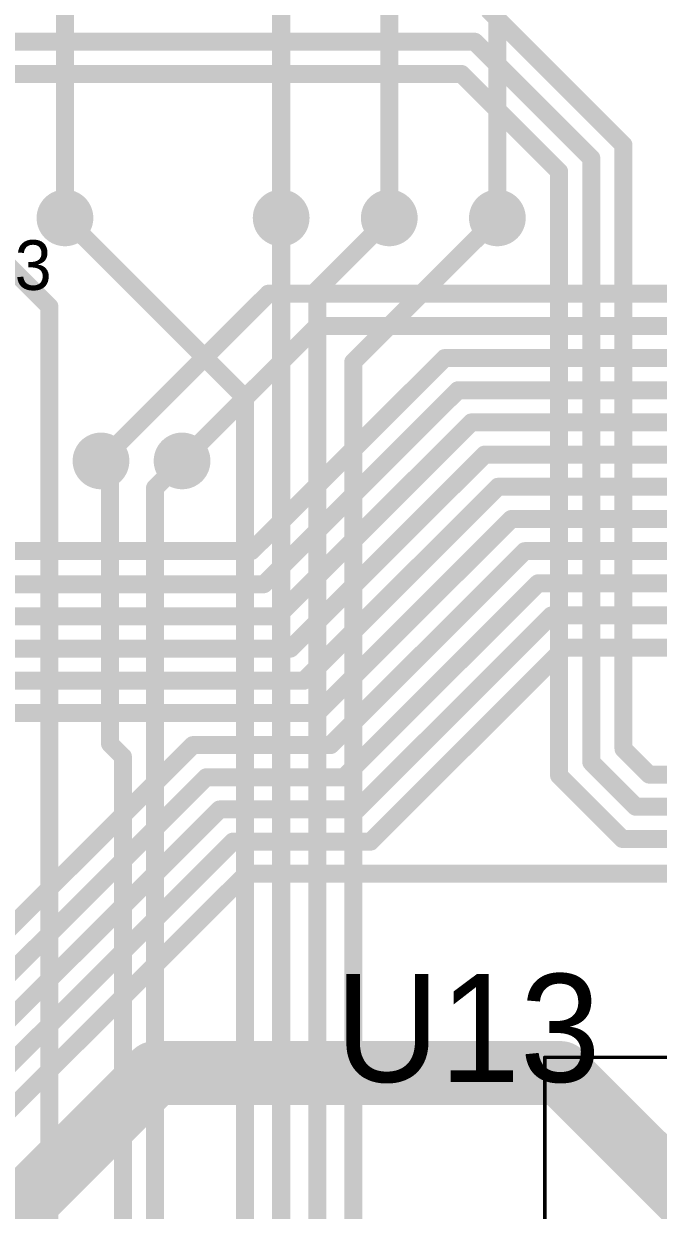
# Model space of a CAD drawing. Header units: millimetres. Extents: x 37 to 246, y 26 to 184.
# Drawn here: x 123.24 to 132.19, y 135.86 to 152.6 of the extents above; entities that cross this region are included whole.
import ezdxf

# ---------------------------------------------------------------- set-up
doc = ezdxf.new("R2010")
doc.units = ezdxf.units.MM
for name, color, linetype in [('BottomLayer', 5, 'Continuous'), ('Mechanical15', 56, 'Continuous'), ('MultiLayer', 9, 'Continuous'), ('TopLayer', 1, 'Continuous'), ('TopOverlay', 2, 'Continuous'), ('ViaHoleLayer', 16, 'Continuous')]:
    doc.layers.add(name, color=color, linetype=linetype)

msp = doc.modelspace()

# ---------------------------------------------------------------- linework, layer by layer
at = {"layer": 'BottomLayer', "const_width": 0.254}
for points in [[(129.789, 152.8), (131.699, 150.89)], [(107.129, 152.346), (129.601, 152.346)], [(129.601, 152.346), (131.245, 150.702)], [(106.941, 151.892), (129.413, 151.892)], [(129.413, 151.892), (130.791, 150.514)], [(120.777, 151.438), (123.606, 148.609)], [(131.699, 142.367), (131.699, 150.89)], [(131.245, 142.179), (131.245, 150.702)], [(130.791, 141.991), (130.791, 150.514)], [(123.825, 149.86), (126.365, 147.32)], [(126.873, 132.842), (126.873, 149.86)], [(127.381, 148.844), (128.397, 149.86)], [(127.889, 147.828), (129.921, 149.86)], [(127.381, 132.842), (127.381, 148.844)], [(123.606, 134.331), (123.606, 148.609)], [(127.889, 132.976), (127.889, 147.828)], [(126.365, 132.969), (126.365, 147.32)], [(124.333, 146.431), (124.46, 146.558)], [(124.46, 142.44), (124.46, 146.558)], [(125.095, 146.05), (125.476, 146.431)], [(125.095, 132.461), (125.095, 146.05)], [(124.46, 142.44), (124.641, 142.259)], [(131.699, 142.367), (132.061, 142.005)], [(124.641, 133.531), (124.641, 142.259)], [(131.245, 142.179), (131.873, 141.551)], [(130.791, 141.991), (131.685, 141.097)], [(132.061, 142.005), (156.332, 142.005)], [(131.873, 141.551), (156.144, 141.551)], [(131.685, 141.097), (155.956, 141.097)]]:
    msp.add_lwpolyline(points, dxfattribs=at)
at = {"layer": 'BottomLayer'}
for points, const_width in [([(129.538, 152.346, 1), (129.665, 152.346, 1)], 0.127), ([(129.538, 152.346, 1), (129.665, 152.346, 1)], 0.127), ([(129.35, 151.892, 1), (129.476, 151.892, 1)], 0.127), ([(129.35, 151.892, 1), (129.476, 151.892, 1)], 0.127), ([(131.636, 150.89, 1), (131.762, 150.89, 1)], 0.127), ([(131.636, 150.89, 1), (131.762, 150.89, 1)], 0.127), ([(131.182, 150.702, 1), (131.309, 150.702, 1)], 0.127), ([(131.182, 150.702, 1), (131.309, 150.702, 1)], 0.127), ([(130.728, 150.514, 1), (130.855, 150.514, 1)], 0.127), ([(130.728, 150.514, 1), (130.855, 150.514, 1)], 0.127), ([(123.625, 149.86, 1), (124.025, 149.86, 1)], 0.4), ([(126.673, 149.86, 1), (127.073, 149.86, 1)], 0.4), ([(128.197, 149.86, 1), (128.597, 149.86, 1)], 0.4), ([(129.721, 149.86, 1), (130.121, 149.86, 1)], 0.4), ([(123.761, 149.86, 1), (123.888, 149.86, 1)], 0.127), ([(126.809, 149.86, 1), (126.936, 149.86, 1)], 0.127), ([(128.333, 149.86, 1), (128.46, 149.86, 1)], 0.127), ([(129.857, 149.86, 1), (129.984, 149.86, 1)], 0.127), ([(127.317, 148.844, 1), (127.445, 148.844, 1)], 0.127), ([(127.317, 148.844, 1), (127.445, 148.844, 1)], 0.127), ([(123.542, 148.609, 1), (123.669, 148.609, 1)], 0.127), ([(123.542, 148.609, 1), (123.669, 148.609, 1)], 0.127), ([(127.826, 147.828, 1), (127.953, 147.828, 1)], 0.127), ([(127.826, 147.828, 1), (127.953, 147.828, 1)], 0.127), ([(126.302, 147.32, 1), (126.428, 147.32, 1)], 0.127), ([(126.302, 147.32, 1), (126.428, 147.32, 1)], 0.127), ([(124.133, 146.431, 1), (124.533, 146.431, 1)], 0.4), ([(124.397, 146.558, 1), (124.523, 146.558, 1)], 0.127), ([(124.397, 146.558, 1), (124.523, 146.558, 1)], 0.127), ([(125.276, 146.431, 1), (125.676, 146.431, 1)], 0.4), ([(124.269, 146.431, 1), (124.397, 146.431, 1)], 0.127), ([(125.412, 146.431, 1), (125.54, 146.431, 1)], 0.127), ([(125.031, 146.05, 1), (125.159, 146.05, 1)], 0.127), ([(125.031, 146.05, 1), (125.159, 146.05, 1)], 0.127), ([(124.397, 142.44, 1), (124.523, 142.44, 1)], 0.127), ([(124.397, 142.44, 1), (124.523, 142.44, 1)], 0.127), ([(131.636, 142.367, 1), (131.762, 142.367, 1)], 0.127), ([(131.636, 142.367, 1), (131.762, 142.367, 1)], 0.127), ([(124.578, 142.259, 1), (124.705, 142.259, 1)], 0.127), ([(124.578, 142.259, 1), (124.705, 142.259, 1)], 0.127), ([(131.182, 142.179, 1), (131.309, 142.179, 1)], 0.127), ([(131.182, 142.179, 1), (131.309, 142.179, 1)], 0.127), ([(130.728, 141.991, 1), (130.855, 141.991, 1)], 0.127), ([(130.728, 141.991, 1), (130.855, 141.991, 1)], 0.127), ([(131.998, 142.005, 1), (132.125, 142.005, 1)], 0.127), ([(131.998, 142.005, 1), (132.125, 142.005, 1)], 0.127), ([(131.809, 141.551, 1), (131.936, 141.551, 1)], 0.127), ([(131.809, 141.551, 1), (131.936, 141.551, 1)], 0.127), ([(131.621, 141.097, 1), (131.748, 141.097, 1)], 0.127), ([(131.621, 141.097, 1), (131.748, 141.097, 1)], 0.127)]:
    msp.add_lwpolyline(points, format="xyb", close=True, dxfattribs=dict(at, const_width=const_width))
at = {"layer": 'Mechanical15', "const_width": 0.05}
for points in [[(130.59, 138.015), (153.89, 138.015)], [(130.59, 114.715), (130.59, 138.015)]]:
    msp.add_lwpolyline(points, dxfattribs=at)
at = {"layer": 'Mechanical15', "const_width": 0.025}
msp.add_lwpolyline([(130.577, 138.015, 1), (130.602, 138.015, 1)], format="xyb", close=True, dxfattribs=at)
msp.add_lwpolyline([(130.577, 138.015, 1), (130.602, 138.015, 1)], format="xyb", close=True, dxfattribs=at)
at = {"layer": 'MultiLayer', "const_width": 0.4}
for points in [[(123.625, 149.86, 1), (124.025, 149.86, 1)], [(126.673, 149.86, 1), (127.073, 149.86, 1)], [(128.197, 149.86, 1), (128.597, 149.86, 1)], [(129.721, 149.86, 1), (130.121, 149.86, 1)], [(124.133, 146.431, 1), (124.533, 146.431, 1)], [(125.276, 146.431, 1), (125.676, 146.431, 1)]]:
    msp.add_lwpolyline(points, format="xyb", close=True, dxfattribs=at)
at = {"layer": 'TopLayer'}
for points, const_width in [([(123.825, 149.86), (123.825, 154.305)], 0.254), ([(126.873, 149.86), (126.873, 154.305)], 0.254), ([(128.397, 149.86), (128.397, 154.305)], 0.254), ([(129.921, 149.86), (129.921, 154.305)], 0.254), ([(124.333, 146.431), (126.692, 148.79)], 0.254), ([(126.692, 148.79), (137.226, 148.79)], 0.254), ([(125.476, 146.431), (127.381, 148.336)], 0.254), ([(127.381, 148.336), (137.414, 148.336)], 0.254), ([(126.457, 145.161), (129.178, 147.882)], 0.254), ([(129.178, 147.882), (137.602, 147.882)], 0.254), ([(126.629, 144.691), (129.366, 147.428)], 0.254), ([(129.366, 147.428), (137.79, 147.428)], 0.254), ([(126.817, 144.237), (129.554, 146.974)], 0.254), ([(129.554, 146.974), (137.978, 146.974)], 0.254), ([(127.005, 143.783), (129.742, 146.52)], 0.254), ([(129.742, 146.52), (138.166, 146.52)], 0.254), ([(127.193, 143.329), (129.93, 146.066)], 0.254), ([(129.93, 146.066), (138.354, 146.066)], 0.254), ([(127.381, 142.875), (130.118, 145.612)], 0.254), ([(130.118, 145.612), (138.542, 145.612)], 0.254), ([(114.161, 145.161), (126.457, 145.161)], 0.254), ([(127.569, 142.421), (130.306, 145.158)], 0.254), ([(130.306, 145.158), (135.893, 145.158)], 0.254), ([(127.757, 141.967), (130.494, 144.704)], 0.254), ([(130.494, 144.704), (135.705, 144.704)], 0.254), ([(113.989, 144.691), (126.629, 144.691)], 0.254), ([(113.801, 144.237), (126.817, 144.237)], 0.254), ([(127.945, 141.513), (130.682, 144.25)], 0.254), ([(130.682, 144.25), (135.517, 144.25)], 0.254), ([(113.613, 143.783), (127.005, 143.783)], 0.254), ([(128.133, 141.059), (130.87, 143.796)], 0.254), ([(130.87, 143.796), (135.329, 143.796)], 0.254), ([(113.425, 143.329), (127.193, 143.329)], 0.254), ([(113.237, 142.875), (127.381, 142.875)], 0.254), ([(120.228, 137.02), (125.629, 142.421)], 0.254), ([(125.629, 142.421), (127.569, 142.421)], 0.254), ([(119.189, 135.339), (125.817, 141.967)], 0.254), ([(125.817, 141.967), (127.757, 141.967)], 0.254), ([(119.377, 134.885), (126.005, 141.513)], 0.254), ([(126.005, 141.513), (127.945, 141.513)], 0.254), ([(119.565, 134.431), (126.193, 141.059)], 0.254), ([(126.193, 141.059), (128.133, 141.059)], 0.254), ([(119.761, 133.985), (126.381, 140.605)], 0.254), ([(126.381, 140.605), (132.826, 140.605)], 0.254), ([(121.666, 134.366), (125.095, 137.795)], 0.9), ([(125.095, 137.795), (130.81, 137.795)], 0.9), ([(130.81, 137.795), (134.112, 134.493)], 0.9)]:
    msp.add_lwpolyline(points, dxfattribs=dict(at, const_width=const_width))
for points, const_width in [([(123.625, 149.86, 1), (124.025, 149.86, 1)], 0.4), ([(126.673, 149.86, 1), (127.073, 149.86, 1)], 0.4), ([(128.197, 149.86, 1), (128.597, 149.86, 1)], 0.4), ([(129.721, 149.86, 1), (130.121, 149.86, 1)], 0.4), ([(123.761, 149.86, 1), (123.888, 149.86, 1)], 0.127), ([(126.809, 149.86, 1), (126.936, 149.86, 1)], 0.127), ([(128.333, 149.86, 1), (128.46, 149.86, 1)], 0.127), ([(129.857, 149.86, 1), (129.984, 149.86, 1)], 0.127), ([(126.628, 148.79, 1), (126.755, 148.79, 1)], 0.127), ([(126.628, 148.79, 1), (126.755, 148.79, 1)], 0.127), ([(127.317, 148.336, 1), (127.445, 148.336, 1)], 0.127), ([(127.317, 148.336, 1), (127.445, 148.336, 1)], 0.127), ([(129.114, 147.882, 1), (129.241, 147.882, 1)], 0.127), ([(129.114, 147.882, 1), (129.241, 147.882, 1)], 0.127), ([(129.302, 147.428, 1), (129.429, 147.428, 1)], 0.127), ([(129.302, 147.428, 1), (129.429, 147.428, 1)], 0.127), ([(129.49, 146.974, 1), (129.617, 146.974, 1)], 0.127), ([(129.49, 146.974, 1), (129.617, 146.974, 1)], 0.127), ([(124.133, 146.431, 1), (124.533, 146.431, 1)], 0.4), ([(125.276, 146.431, 1), (125.676, 146.431, 1)], 0.4), ([(124.269, 146.431, 1), (124.397, 146.431, 1)], 0.127), ([(125.412, 146.431, 1), (125.54, 146.431, 1)], 0.127), ([(129.678, 146.52, 1), (129.805, 146.52, 1)], 0.127), ([(129.678, 146.52, 1), (129.805, 146.52, 1)], 0.127), ([(129.866, 146.066, 1), (129.993, 146.066, 1)], 0.127), ([(129.866, 146.066, 1), (129.993, 146.066, 1)], 0.127), ([(130.055, 145.612, 1), (130.182, 145.612, 1)], 0.127), ([(130.055, 145.612, 1), (130.182, 145.612, 1)], 0.127), ([(126.393, 145.161, 1), (126.52, 145.161, 1)], 0.127), ([(126.393, 145.161, 1), (126.52, 145.161, 1)], 0.127), ([(130.243, 145.158, 1), (130.37, 145.158, 1)], 0.127), ([(130.243, 145.158, 1), (130.37, 145.158, 1)], 0.127), ([(130.431, 144.704, 1), (130.558, 144.704, 1)], 0.127), ([(130.431, 144.704, 1), (130.558, 144.704, 1)], 0.127), ([(126.565, 144.691, 1), (126.692, 144.691, 1)], 0.127), ([(126.565, 144.691, 1), (126.692, 144.691, 1)], 0.127), ([(126.753, 144.237, 1), (126.88, 144.237, 1)], 0.127), ([(126.753, 144.237, 1), (126.88, 144.237, 1)], 0.127), ([(130.619, 144.25, 1), (130.746, 144.25, 1)], 0.127), ([(130.619, 144.25, 1), (130.746, 144.25, 1)], 0.127), ([(126.941, 143.783, 1), (127.068, 143.783, 1)], 0.127), ([(126.941, 143.783, 1), (127.068, 143.783, 1)], 0.127), ([(130.807, 143.796, 1), (130.934, 143.796, 1)], 0.127), ([(130.807, 143.796, 1), (130.934, 143.796, 1)], 0.127), ([(127.129, 143.329, 1), (127.256, 143.329, 1)], 0.127), ([(127.129, 143.329, 1), (127.256, 143.329, 1)], 0.127), ([(127.317, 142.875, 1), (127.445, 142.875, 1)], 0.127), ([(127.317, 142.875, 1), (127.445, 142.875, 1)], 0.127), ([(125.565, 142.421, 1), (125.692, 142.421, 1)], 0.127), ([(125.565, 142.421, 1), (125.692, 142.421, 1)], 0.127), ([(127.506, 142.421, 1), (127.633, 142.421, 1)], 0.127), ([(127.506, 142.421, 1), (127.633, 142.421, 1)], 0.127), ([(125.753, 141.967, 1), (125.88, 141.967, 1)], 0.127), ([(125.753, 141.967, 1), (125.88, 141.967, 1)], 0.127), ([(127.694, 141.967, 1), (127.821, 141.967, 1)], 0.127), ([(127.694, 141.967, 1), (127.821, 141.967, 1)], 0.127), ([(125.941, 141.513, 1), (126.068, 141.513, 1)], 0.127), ([(125.941, 141.513, 1), (126.068, 141.513, 1)], 0.127), ([(127.882, 141.513, 1), (128.009, 141.513, 1)], 0.127), ([(127.882, 141.513, 1), (128.009, 141.513, 1)], 0.127), ([(126.129, 141.059, 1), (126.256, 141.059, 1)], 0.127), ([(126.129, 141.059, 1), (126.256, 141.059, 1)], 0.127), ([(128.07, 141.059, 1), (128.197, 141.059, 1)], 0.127), ([(128.07, 141.059, 1), (128.197, 141.059, 1)], 0.127), ([(126.318, 140.605, 1), (126.445, 140.605, 1)], 0.127), ([(126.318, 140.605, 1), (126.445, 140.605, 1)], 0.127), ([(124.87, 137.795, 1), (125.32, 137.795, 1)], 0.45), ([(124.87, 137.795, 1), (125.32, 137.795, 1)], 0.45), ([(130.585, 137.795, 1), (131.035, 137.795, 1)], 0.45), ([(130.585, 137.795, 1), (131.035, 137.795, 1)], 0.45)]:
    msp.add_lwpolyline(points, format="xyb", close=True, dxfattribs=dict(at, const_width=const_width))
at = {"layer": 'ViaHoleLayer', "const_width": 0.2}
for points in [[(123.725, 149.86, 1), (123.925, 149.86, 1)], [(126.773, 149.86, 1), (126.973, 149.86, 1)], [(128.297, 149.86, 1), (128.497, 149.86, 1)], [(129.821, 149.86, 1), (130.021, 149.86, 1)], [(124.233, 146.431, 1), (124.433, 146.431, 1)], [(125.376, 146.431, 1), (125.576, 146.431, 1)]]:
    msp.add_lwpolyline(points, format="xyb", close=True, dxfattribs=at)

# ---------------------------------------------------------------- texts
at = {"layer": 'TopOverlay'}
for s, height, p in [('C23', 0.7, (121.92, 148.844)), ('U13', 1.524, (127.635, 137.668))]:
    msp.add_text(s, height=height, dxfattribs=at).set_placement(p)

doc.saveas('drawing.dxf')
